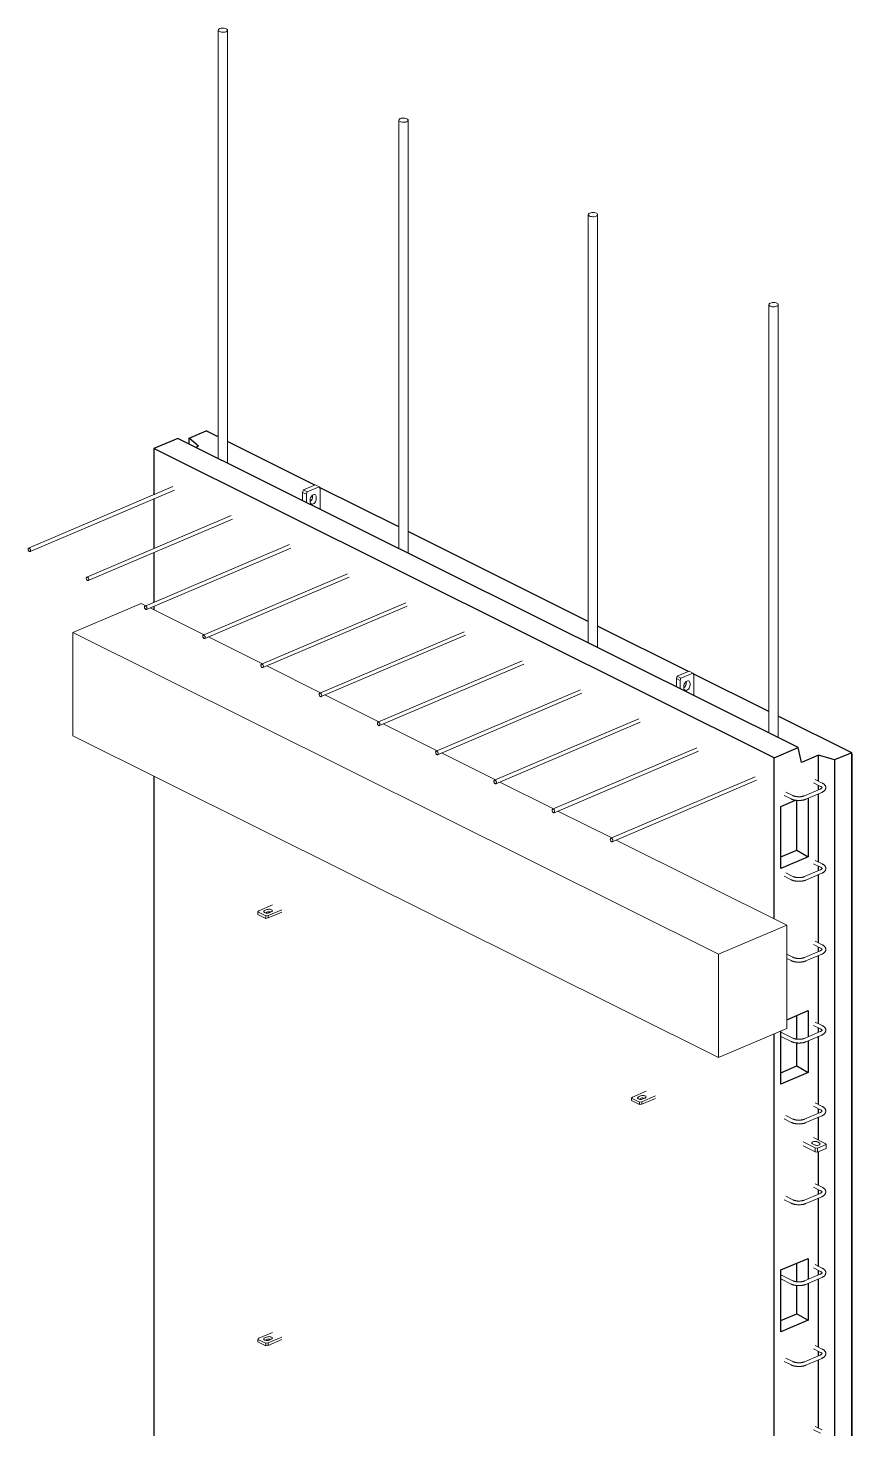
# Model space of a CAD drawing. Header units: millimetres. Extents: x -12496 to 1412, y 1067 to 18539.
# Drawn here: x -4718 to -2948, y 9249 to 12259 of the extents above; entities that cross this region are included whole.
import ezdxf

# ---------------------------------------------------------------- set-up
doc = ezdxf.new("R2010")
doc.units = ezdxf.units.MM
for name, color, linetype, lineweight in [('A-GENM', 13, 'Continuous', 18), ('A-WALL', 113, 'Continuous', 25), ('S-BEAM', 12, 'Continuous', 18), ('S-RBAR', 171, 'Continuous', 18)]:
    doc.layers.add(name, color=color, linetype=linetype, lineweight=lineweight)

# ---------------------------------------------------------------- blocks, each defined once
blk = doc.blocks.new('M_Rectangular Corbel - M_Rectangular Corbel-1562977-3D Ortho')
at = {"layer": 'S-BEAM'}
for p, q in [((1224.1, 10960.1), (1370.9, 11022.7)), ((1381.1, 11017.7), (1370.9, 11022.7)), ((1506.1, 10955.3), (1390.4, 11013)), ((1224.1, 10738.3), (1224.1, 10960.1)), ((1224.1, 10960.1), (2610.7, 10268.8)), ((1631.2, 10892.9), (1515.5, 10950.7)), ((1756.3, 10830.6), (1640.5, 10888.3)), ((1881.4, 10768.2), (1765.6, 10825.9)), ((2006.5, 10705.9), (1890.7, 10763.6)), ((2610.7, 10047), (1224.1, 10738.3)), ((2131.6, 10643.5), (2015.8, 10701.2)), ((2256.6, 10581.1), (2140.9, 10638.8)), ((2381.7, 10518.8), (2266, 10576.5)), ((2757.5, 10331.4), (2391, 10514.1)), ((2757.5, 10331.4), (2610.7, 10268.8)), ((2757.5, 10109.5), (2757.5, 10331.4)), ((2610.7, 10268.8), (2610.7, 10047)), ((2610.7, 10047), (2757.5, 10109.5))]:
    blk.add_line(p, q, dxfattribs=at)
blk = doc.blocks.new('RR spread anchor face based - RR-SA-1_4-160-1726851-3D Ortho')
at = {"layer": 'A-GENM'}
for p, q in [((1623.3, 8472), (1621.3, 8469.5)), ((1621.3, 8469.5), (1638.3, 8461.1)), ((1621.3, 8464.2), (1621.3, 8469.5)), ((1638.3, 8455.8), (1621.3, 8464.2)), ((1652.6, 8484.5), (1623.3, 8472)), ((1636.4, 8472.5), (1640.8, 8474.4)), ((1640.8, 8469.1), (1637.2, 8467.5)), ((1638.3, 8461.1), (1643.6, 8461.8)), ((1638.3, 8455.8), (1638.3, 8461.1)), ((1643.6, 8461.8), (1673, 8474.3)), ((1673, 8469), (1643.6, 8456.5)), ((1643.6, 8461.8), (1643.6, 8456.5)), ((1650.3, 8469.7), (1645.9, 8467.8)), ((1643.6, 8456.5), (1638.3, 8455.8))]:
    blk.add_line(p, q, dxfattribs=at)
for points in [[(1645.9, 8467.8, 0), (1644.4, 8467.3, 0), (1642.7, 8467, 0), (1640.9, 8466.9, 0), (1639.1, 8467.1, 0), (1637.4, 8467.4, 0), (1636, 8468, 0), (1635, 8468.7, 0), (1634.3, 8469.5, 0), (1634.2, 8470.3, 0), (1634.5, 8471.1, 0), (1635.2, 8471.9, 0), (1636.4, 8472.5, 0)], [(1640.8, 8474.4, 0), (1642.3, 8474.9, 0), (1644, 8475.2, 0), (1645.8, 8475.3, 0), (1647.7, 8475.1, 0), (1649.3, 8474.8, 0), (1650.7, 8474.2, 0), (1651.8, 8473.5, 0), (1652.4, 8472.8, 0)], [(1649.3, 8469.5, 0), (1647.7, 8469.8, 0), (1645.8, 8469.9, 0), (1644, 8469.9, 0), (1642.3, 8469.6, 0), (1640.8, 8469.1, 0)], [(1652.6, 8471.9, 0), (1652.3, 8471.1, 0), (1651.5, 8470.3, 0), (1650.3, 8469.7, 0)]]:
    blk.add_polyline3d(points, dxfattribs=at)
blk = doc.blocks.new('RR spread anchor face based - RR-SA-2_5-250-V2-3D Ortho')
at = {"layer": 'A-GENM'}
for p, q in [((2840.3, 9862.4), (2814.8, 9875.1)), ((2792.8, 9865.7), (2818.2, 9853)), ((2818.2, 9844.1), (2792.8, 9856.8)), ((2817, 9859.1), (2812.9, 9861.1)), ((2818.2, 9853), (2823.5, 9852.1)), ((2818.2, 9844.1), (2818.2, 9853)), ((2823.2, 9865.5), (2827.3, 9863.5)), ((2823.5, 9852.1), (2841.8, 9859.9)), ((2823.5, 9852.1), (2823.5, 9843.2)), ((2841.8, 9851.1), (2823.5, 9843.2)), ((2841.8, 9859.9), (2840.3, 9862.4)), ((2841.8, 9859.9), (2841.8, 9851.1)), ((2823.5, 9843.2), (2818.2, 9844.1))]:
    blk.add_line(p, q, dxfattribs=at)
for points in [[(2812.9, 9861.1, 0), (2811.8, 9861.8, 0), (2811.2, 9862.6, 0), (2811, 9863.4, 0), (2811.4, 9864.3, 0), (2812.1, 9865, 0), (2813.3, 9865.7, 0), (2814.8, 9866.2, 0), (2816.5, 9866.4, 0), (2818.3, 9866.5, 0), (2820.1, 9866.4, 0), (2821.8, 9866, 0), (2823.2, 9865.5, 0)], [(2829.1, 9861.1, 0), (2828.8, 9860.3, 0), (2828, 9859.5, 0), (2826.9, 9858.9, 0), (2825.4, 9858.4, 0), (2823.7, 9858.1, 0), (2821.8, 9858, 0), (2820, 9858.2, 0), (2818.4, 9858.5, 0), (2817, 9859.1, 0)], [(2827.3, 9863.5, 0), (2828.3, 9862.8, 0), (2828.9, 9862, 0)]]:
    blk.add_polyline3d(points, dxfattribs=at)
blk = doc.blocks.new('RR spread anchor face based - RR-SA-1_4-160-V3-3D Ortho')
at = {"layer": 'A-GENM'}
for p, q in [((1623.3, 10362.1), (1621.3, 10359.7)), ((1621.3, 10359.7), (1638.3, 10351.3)), ((1621.3, 10354.4), (1621.3, 10359.7)), ((1652.6, 10374.7), (1623.3, 10362.1)), ((1636.4, 10362.7), (1640.8, 10364.6)), ((1640.8, 10359.3), (1637.2, 10357.7)), ((1643.6, 10352), (1673, 10364.5)), ((1673, 10359.2), (1643.6, 10346.7)), ((1650.3, 10359.9), (1645.9, 10358)), ((1638.3, 10345.9), (1621.3, 10354.4)), ((1638.3, 10351.3), (1643.6, 10352)), ((1638.3, 10345.9), (1638.3, 10351.2)), ((1643.6, 10346.7), (1638.3, 10345.9)), ((1643.6, 10352), (1643.6, 10346.7))]:
    blk.add_line(p, q, dxfattribs=at)
for points in [[(1645.9, 10358, 0), (1644.4, 10357.5, 0), (1642.7, 10357.2, 0), (1640.9, 10357.1, 0), (1639.1, 10357.3, 0), (1637.4, 10357.6, 0), (1636, 10358.2, 0), (1635, 10358.9, 0), (1634.3, 10359.6, 0), (1634.2, 10360.5, 0), (1634.5, 10361.3, 0), (1635.2, 10362.1, 0), (1636.4, 10362.7, 0)], [(1640.8, 10364.6, 0), (1642.3, 10365.1, 0), (1644, 10365.4, 0), (1645.8, 10365.5, 0), (1647.7, 10365.3, 0), (1649.3, 10365, 0), (1650.7, 10364.4, 0), (1651.8, 10363.7, 0), (1652.4, 10362.9, 0)], [(1649.3, 10359.6, 0), (1647.7, 10360, 0), (1645.8, 10360.1, 0), (1644, 10360.1, 0), (1642.3, 10359.8, 0), (1640.8, 10359.3, 0)], [(1652.6, 10362.1, 0), (1652.3, 10361.3, 0), (1651.5, 10360.5, 0), (1650.3, 10359.9, 0)]]:
    blk.add_polyline3d(points, dxfattribs=at)
blk = doc.blocks.new('Rebar Bar - Part 769646486-431004-3D Ortho')
at = {"layer": 'S-RBAR'}
for p, q in [((2751.8, 10610.1), (2767, 10602.5)), ((2770.6, 10609.7), (2755.3, 10617.3))]:
    blk.add_line(p, q, dxfattribs=at)
blk = doc.blocks.new('Rebar Bar - Part 2227165887-431004-3D Ortho')
at = {"layer": 'S-RBAR'}
for points in [[(2767, 10602.5, 0), (2767.7, 10602.2, 0), (2768.4, 10601.9, 0), (2769.1, 10601.6, 0), (2769.8, 10601.4, 0), (2770.5, 10601.1, 0), (2771.3, 10600.9, 0), (2772.1, 10600.6, 0), (2772.8, 10600.4, 0), (2773.6, 10600.2, 0), (2774.4, 10600.1, 0), (2775.3, 10599.9, 0), (2776.1, 10599.7, 0), (2776.9, 10599.6, 0), (2777.8, 10599.5, 0), (2778.6, 10599.4, 0), (2779.5, 10599.3, 0), (2780.3, 10599.3, 0), (2781.2, 10599.2, 0), (2782.1, 10599.2, 0), (2783, 10599.2, 0), (2783.8, 10599.2, 0), (2784.7, 10599.2, 0), (2785.6, 10599.2, 0), (2786.4, 10599.2, 0), (2787.3, 10599.3, 0), (2788.2, 10599.4, 0), (2789, 10599.5, 0), (2789.9, 10599.6, 0), (2790.7, 10599.7, 0), (2791.5, 10599.9, 0), (2792.4, 10600, 0), (2793.2, 10600.2, 0), (2794, 10600.4, 0), (2794.7, 10600.6, 0), (2795.5, 10600.8, 0), (2796.3, 10601, 0), (2797, 10601.3, 0), (2797.7, 10601.6, 0), (2798.4, 10601.8, 0), (2798.6, 10601.9, 0)], [(2770.6, 10609.7, 0), (2771, 10609.5, 0), (2771.5, 10609.3, 0), (2772, 10609.1, 0), (2772.5, 10608.9, 0), (2773.1, 10608.7, 0), (2773.6, 10608.5, 0), (2774.2, 10608.3, 0), (2774.8, 10608.2, 0), (2775.4, 10608, 0), (2776.1, 10607.9, 0), (2776.7, 10607.8, 0), (2777.4, 10607.6, 0), (2778.1, 10607.5, 0), (2778.8, 10607.4, 0), (2779.5, 10607.4, 0), (2780.2, 10607.3, 0), (2780.9, 10607.2, 0), (2781.6, 10607.2, 0), (2782.3, 10607.2, 0), (2783, 10607.2, 0), (2783.8, 10607.2, 0), (2784.5, 10607.2, 0)], [(2784.5, 10607.2, 0), (2785.2, 10607.2, 0), (2785.9, 10607.2, 0), (2786.7, 10607.3, 0), (2787.4, 10607.3, 0), (2788.1, 10607.4, 0), (2788.8, 10607.5, 0), (2789.4, 10607.6, 0), (2790.1, 10607.7, 0), (2790.8, 10607.9, 0), (2791.4, 10608, 0), (2792, 10608.1, 0), (2792.6, 10608.3, 0), (2793.2, 10608.5, 0), (2793.8, 10608.6, 0), (2794.3, 10608.8, 0), (2794.9, 10609, 0), (2795.4, 10609.2, 0), (2795.5, 10609.3, 0)]]:
    blk.add_polyline3d(points, dxfattribs=at)
blk = doc.blocks.new('Rebar Bar - Part 3241041724-431004-3D Ortho')
at = {"layer": 'S-RBAR'}
for p, q in [((2829.4, 10623.7), (2795.5, 10609.3)), ((2798.6, 10601.9), (2832.5, 10616.4))]:
    blk.add_line(p, q, dxfattribs=at)
blk = doc.blocks.new('Rebar Bar - Part 2227165887-V5-3D Ortho')
at = {"layer": 'S-RBAR'}
for points in [[(2830.3, 10629.5, 0), (2830.7, 10629.3, 0), (2831.1, 10629.1, 0), (2831.4, 10628.8, 0), (2831.7, 10628.6, 0), (2832, 10628.4, 0), (2832.3, 10628.2, 0), (2832.5, 10628, 0), (2832.7, 10627.8, 0), (2832.9, 10627.6, 0), (2833, 10627.5, 0), (2833.1, 10627.3, 0), (2833.2, 10627.2, 0), (2833.3, 10627.1, 0), (2833.3, 10627, 0), (2833.3, 10626.9, 0), (2833.4, 10626.9, 0), (2833.4, 10626.8, 0), (2833.4, 10626.8, 0), (2833.4, 10626.8, 0), (2833.4, 10626.8, 0), (2833.4, 10626.7, 0), (2833.3, 10626.7, 0), (2833.3, 10626.6, 0), (2833.3, 10626.6, 0), (2833.2, 10626.5, 0), (2833.2, 10626.3, 0), (2833.1, 10626.2, 0), (2832.9, 10626, 0), (2832.8, 10625.9, 0), (2832.6, 10625.7, 0), (2832.4, 10625.5, 0), (2832.1, 10625.3, 0), (2831.8, 10625.1, 0), (2831.5, 10624.8, 0), (2831.2, 10624.6, 0), (2830.8, 10624.4, 0), (2830.4, 10624.2, 0), (2830, 10624, 0), (2829.5, 10623.8, 0), (2829.4, 10623.7, 0)], [(2833.8, 10636.6, 0), (2834.5, 10636.3, 0), (2835.1, 10636, 0), (2835.7, 10635.6, 0), (2836.3, 10635.2, 0), (2836.9, 10634.8, 0), (2837.4, 10634.4, 0), (2837.9, 10633.9, 0), (2838.4, 10633.4, 0), (2838.9, 10632.9, 0), (2839.3, 10632.4, 0), (2839.7, 10631.8, 0), (2840.1, 10631.3, 0), (2840.4, 10630.7, 0), (2840.7, 10630, 0), (2841, 10629.4, 0), (2841.1, 10628.7, 0), (2841.3, 10628, 0), (2841.3, 10627.3, 0), (2841.4, 10626.6, 0), (2841.3, 10625.8, 0), (2841.2, 10625.1, 0), (2841, 10624.5, 0), (2840.8, 10623.8, 0), (2840.5, 10623.1, 0), (2840.2, 10622.5, 0), (2839.8, 10621.9, 0), (2839.5, 10621.4, 0), (2839, 10620.8, 0), (2838.6, 10620.3, 0), (2838.1, 10619.9, 0), (2837.6, 10619.4, 0), (2837, 10619, 0), (2836.5, 10618.5, 0), (2835.9, 10618.2, 0), (2835.3, 10617.8, 0), (2834.7, 10617.4, 0), (2834, 10617.1, 0), (2833.4, 10616.7, 0), (2832.7, 10616.4, 0), (2832.5, 10616.4, 0)]]:
    blk.add_polyline3d(points, dxfattribs=at)
blk = doc.blocks.new('Rebar Bar - Part 1331323198-431004-3D Ortho')
at = {"layer": 'S-RBAR'}
for p, q in [((2815, 10637.1), (2830.3, 10629.5)), ((2833.8, 10636.6), (2818.2, 10644.4))]:
    blk.add_line(p, q, dxfattribs=at)
blk = doc.blocks.new('Rebar Bar - Part 1331323198-V6-3D Ortho')
at = {"layer": 'S-RBAR'}
for p, q in [((2815, 10463.3), (2830.3, 10455.7)), ((2833.8, 10462.9), (2818.6, 10470.5))]:
    blk.add_line(p, q, dxfattribs=at)
blk = doc.blocks.new('Rebar Bar - Part 769646486-V7-3D Ortho')
at = {"layer": 'S-RBAR'}
for p, q in [((2770.6, 10262.2), (2757.5, 10268.7)), ((2757.5, 10259.8), (2767, 10255))]:
    blk.add_line(p, q, dxfattribs=at)
blk = doc.blocks.new('Rebar Bar - Part 769646486-V8-3D Ortho')
at = {"layer": 'S-RBAR'}
for p, q in [((2770.6, 10088.4), (2745, 10101.2)), ((2745, 10092.2), (2767, 10081.3))]:
    blk.add_line(p, q, dxfattribs=at)
blk = doc.blocks.new('RR spread anchor face based - RR-SA-4_0-180-1726831-3D Ortho')
at = {"layer": 'A-GENM'}
for p, q in [((1717.5, 11261.2), (1719.3, 11266.4)), ((1717.5, 11243.7), (1717.5, 11261.2)), ((1725.6, 11257.1), (1717.5, 11261.2)), ((1719.3, 11266.4), (1745, 11277.4)), ((1719.3, 11266.4), (1727.5, 11262.4)), ((1727.5, 11262.4), (1725.6, 11257.1)), ((1753.2, 11273.3), (1727.5, 11262.4)), ((1745, 11277.4), (1753.2, 11273.3)), ((1755, 11269.7), (1753.2, 11273.3)), ((1755, 11225), (1755, 11269.7)), ((1725.6, 11257.1), (1725.6, 11239.7)), ((1733.7, 11241.7), (1733.7, 11245.2)), ((1738.8, 11251.4), (1738.8, 11254.9)), ((1746.9, 11250.9), (1746.9, 11247.3))]:
    blk.add_line(p, q, dxfattribs=at)
for points in [[(1733.7, 11245.2, 0), (1733.9, 11247.4, 0), (1734.6, 11249.6, 0), (1735.7, 11251.7, 0), (1737, 11253.6, 0), (1738.6, 11255, 0), (1740.3, 11256, 0), (1742, 11256.5, 0), (1743.6, 11256.4, 0), (1745, 11255.7, 0), (1746.1, 11254.5, 0), (1746.7, 11252.8, 0), (1746.9, 11250.9, 0)], [(1746.9, 11247.3, 0), (1746.7, 11245.2, 0), (1746.1, 11242.9, 0), (1745, 11240.8, 0), (1743.6, 11239, 0), (1742, 11237.5, 0), (1740.3, 11236.5, 0), (1738.6, 11236.1, 0), (1737, 11236.2, 0), (1735.7, 11236.9, 0), (1734.6, 11238.1, 0), (1733.9, 11239.7, 0), (1733.7, 11241.7, 0)], [(1733.9, 11241.6, 0), (1735.5, 11243.1, 0), (1736.9, 11244.9, 0), (1737.9, 11247, 0), (1738.6, 11249.2, 0), (1738.8, 11251.4, 0)]]:
    blk.add_polyline3d(points, dxfattribs=at)
blk = doc.blocks.new('RR spread anchor face based - RR-SA-4_0-180-V11-3D Ortho')
at = {"layer": 'A-GENM'}
for p, q in [((2522.1, 10866.2), (2547.8, 10877.1)), ((2555.9, 10873.1), (2530.2, 10862.1)), ((2547.8, 10877.1), (2555.9, 10873.1)), ((2557.8, 10869.4), (2555.9, 10873.1)), ((2557.8, 10824.9), (2557.8, 10869.4)), ((2520.3, 10861), (2522.1, 10866.2)), ((2520.3, 10843.5), (2520.3, 10861)), ((2528.4, 10856.9), (2520.3, 10861)), ((2522.1, 10866.2), (2530.2, 10862.1)), ((2530.2, 10862.1), (2528.4, 10856.9)), ((2528.4, 10856.9), (2528.4, 10839.4)), ((2536.5, 10841.4), (2536.5, 10845)), ((2541.6, 10851.1), (2541.6, 10854.7)), ((2549.7, 10850.6), (2549.7, 10847.1))]:
    blk.add_line(p, q, dxfattribs=at)
for points in [[(2536.5, 10845, 0), (2536.7, 10847.1, 0), (2537.4, 10849.4, 0), (2538.4, 10851.5, 0), (2539.8, 10853.3, 0), (2541.4, 10854.8, 0), (2543.1, 10855.8, 0), (2544.8, 10856.2, 0), (2546.4, 10856.1, 0), (2547.8, 10855.4, 0), (2548.8, 10854.2, 0), (2549.5, 10852.6, 0), (2549.7, 10850.6, 0)], [(2549.7, 10847.1, 0), (2549.5, 10844.9, 0), (2548.8, 10842.7, 0), (2547.8, 10840.6, 0), (2546.4, 10838.7, 0), (2544.8, 10837.3, 0), (2543.1, 10836.3, 0), (2541.4, 10835.8, 0), (2539.8, 10835.9, 0), (2538.4, 10836.6, 0), (2537.4, 10837.8, 0), (2536.7, 10839.5, 0), (2536.5, 10841.4, 0)], [(2536.7, 10841.3, 0), (2538.3, 10842.8, 0), (2539.6, 10844.7, 0), (2540.7, 10846.8, 0), (2541.3, 10849, 0), (2541.6, 10851.1, 0)]]:
    blk.add_polyline3d(points, dxfattribs=at)
blk = doc.blocks.new('Rebar Bar - Part 1814174108-431004-3D Ortho')
at = {"layer": 'S-RBAR'}
for p, q in [((1924.1, 12061.1), (1924.1, 11140.7)), ((1944.1, 11130.7), (1944.1, 12061.1))]:
    blk.add_line(p, q, dxfattribs=at)
for points in [[(1941.5, 12064.2, 0), (1939.5, 12065, 0), (1937.1, 12065.5, 0), (1934.5, 12065.7, 0), (1931.9, 12065.6, 0), (1929.5, 12065.1, 0), (1927.4, 12064.5, 0), (1925.7, 12063.5, 0), (1924.6, 12062.4, 0), (1924.2, 12061.2, 0), (1924.4, 12060, 0), (1925.3, 12058.9, 0), (1926.8, 12057.9, 0)], [(1926.8, 12057.9, 0), (1928.8, 12057.2, 0), (1931.2, 12056.7, 0), (1933.8, 12056.5, 0), (1936.4, 12056.6, 0), (1938.8, 12057, 0), (1940.9, 12057.7, 0), (1942.6, 12058.6, 0), (1943.7, 12059.7, 0), (1944.1, 12060.9, 0), (1943.9, 12062.1, 0), (1943, 12063.2, 0), (1941.5, 12064.2, 0)]]:
    blk.add_polyline3d(points, dxfattribs=at)
blk = doc.blocks.new('Rebar Bar - Part 864883769-431004-3D Ortho')
at = {"layer": 'S-RBAR'}
for p, q in [((2689.7, 10650), (2379.7, 10517.9)), ((2382.8, 10510.5), (2692.8, 10642.7))]:
    blk.add_line(p, q, dxfattribs=at)
for points in [[(2384, 10512.9, 0), (2383.9, 10513.8, 0), (2383.6, 10514.8, 0), (2383.2, 10515.8, 0), (2382.6, 10516.6, 0), (2381.9, 10517.3, 0), (2381.2, 10517.8, 0), (2380.5, 10518, 0), (2379.9, 10518, 0), (2379.3, 10517.7, 0), (2378.9, 10517.2, 0), (2378.6, 10516.5, 0), (2378.5, 10515.6, 0)], [(2378.5, 10515.6, 0), (2378.6, 10514.6, 0), (2378.9, 10513.6, 0), (2379.3, 10512.7, 0), (2379.9, 10511.8, 0), (2380.5, 10511.1, 0), (2381.2, 10510.7, 0), (2381.9, 10510.4, 0), (2382.6, 10510.5, 0), (2383.2, 10510.8, 0), (2383.6, 10511.3, 0), (2383.9, 10512, 0), (2384, 10512.9, 0)]]:
    blk.add_polyline3d(points, dxfattribs=at)
blk = doc.blocks.new('Rebar Bar - Part 1026889929-431004-3D Ortho')
at = {"layer": 'S-RBAR'}
for p, q in [((1536.2, 12254.5), (1536.2, 11334.1)), ((1556.2, 11324.1), (1556.2, 12254.5))]:
    blk.add_line(p, q, dxfattribs=at)
for points in [[(1553.5, 12257.6, 0), (1551.5, 12258.4, 0), (1549.1, 12258.9, 0), (1546.6, 12259.1, 0), (1544, 12259, 0), (1541.5, 12258.6, 0), (1539.4, 12257.9, 0), (1537.7, 12257, 0), (1536.6, 12255.9, 0), (1536.2, 12254.7, 0), (1536.4, 12253.5, 0), (1537.3, 12252.4, 0), (1538.8, 12251.4, 0)], [(1538.8, 12251.4, 0), (1540.8, 12250.6, 0), (1543.2, 12250.1, 0), (1545.8, 12249.9, 0), (1548.4, 12250, 0), (1550.8, 12250.4, 0), (1553, 12251.1, 0), (1554.6, 12252, 0), (1555.7, 12253.1, 0), (1556.2, 12254.3, 0), (1555.9, 12255.5, 0), (1555, 12256.7, 0), (1553.5, 12257.6, 0)]]:
    blk.add_polyline3d(points, dxfattribs=at)
blk = doc.blocks.new('Rebar Bar - Part 1026889929-V12-3D Ortho')
at = {"layer": 'S-RBAR'}
for p, q in [((2719.1, 11664.7), (2719.1, 10744.3)), ((2739.1, 10734.7), (2739.1, 11664.7))]:
    blk.add_line(p, q, dxfattribs=at)
for points in [[(2736.4, 11667.8, 0), (2734.4, 11668.6, 0), (2732.1, 11669.1, 0), (2729.5, 11669.3, 0), (2726.9, 11669.2, 0), (2724.5, 11668.8, 0), (2722.3, 11668.1, 0), (2720.6, 11667.2, 0), (2719.6, 11666.1, 0), (2719.1, 11664.9, 0), (2719.4, 11663.7, 0), (2720.3, 11662.6, 0), (2721.8, 11661.6, 0)], [(2721.8, 11661.6, 0), (2723.8, 11660.8, 0), (2726.1, 11660.3, 0), (2728.7, 11660.1, 0), (2731.3, 11660.2, 0), (2733.8, 11660.6, 0), (2735.9, 11661.3, 0), (2737.6, 11662.3, 0), (2738.7, 11663.3, 0), (2739.1, 11664.5, 0), (2738.9, 11665.7, 0), (2738, 11666.9, 0), (2736.4, 11667.8, 0)]]:
    blk.add_polyline3d(points, dxfattribs=at)

msp = doc.modelspace()

# ---------------------------------------------------------------- linework, layer by layer
at = {"layer": 'A-WALL'}
for p, q in [((-4371.84149, 11377.55333), (-4335.13058, 11393.19978)), ((-4309.37316, 11380.34647), (-4335.14253, 11393.19469)), ((-4395.91059, 11377.26274), (-4447.48243, 11355.28245)), ((-4447.48243, 11355.28245), (-4447.48243, 11256.27474)), ((-3115.19484, 10691.02378), (-4447.48243, 11355.28245)), ((-3063.62301, 10713.00407), (-4395.91059, 11377.26274)), ((-4371.84149, 11365.26225), (-4371.84149, 11377.55333)), ((-4352.02914, 11360.88484), (-4371.84149, 11377.55333)), ((-4357.97722, 11358.34973), (-4352.02914, 11360.88484)), ((-4101.77661, 11276.84193), (-4289.3885, 11370.38242)), ((-3921.39744, 11186.90757), (-4091.59523, 11271.76565)), ((-4447.48243, 11247.65931), (-4447.48243, 11140.67086)), ((-3514.41328, 10983.99135), (-3901.41278, 11176.94352)), ((-4447.48243, 11131.98417), (-4447.48243, 11024.91289)), ((-4447.48243, 11016.30903), (-4447.48243, 11009.19191)), ((-3299.0097, 10876.59435), (-3494.42863, 10974.0273)), ((-3126.43756, 10790.55246), (-3288.82832, 10871.51806)), ((-2948.54513, 10701.85795), (-3106.4529, 10780.58841)), ((-3115.19484, 10691.02378), (-3063.62301, 10713.00407)), ((-3115.19484, 10344.93324), (-3115.19484, 10691.02378)), ((-3056.36649, 10681.01636), (-3063.62301, 10713.00407)), ((-3019.74156, 10696.62617), (-3056.36649, 10681.01636)), ((-3019.74156, 10640.60731), (-3019.74156, 10696.62617)), ((-2985.24409, 10686.21659), (-3019.74156, 10696.62617)), ((-2948.53319, 10701.86305), (-2985.24409, 10686.21659)), ((-2947.97921, 10699.48809), (-2948.53349, 10701.84989)), ((-2948.53319, 6215.58119), (-2948.53319, 10701.86305)), ((-2947.97921, 10699.48809), (-2947.97921, 6222.09708)), ((-2985.24409, 10686.21659), (-2985.24409, 6199.93474)), ((-4447.48243, 10651.53213), (-4447.48243, 6833.92011)), ((-3019.74156, 10622.18256), (-3019.74156, 10631.74899)), ((-3100.50972, 10586.35623), (-3069.09771, 10599.74426)), ((-3066.08362, 10492.48666), (-3066.08362, 10599.31918)), ((-3041.76924, 10604.17878), (-3041.76924, 10478.2801)), ((-3019.74156, 10466.8521), (-3019.74156, 10613.63796)), ((-3100.50972, 10453.24448), (-3100.50972, 10586.35623)), ((-3100.50972, 10477.814), (-3066.08362, 10492.48666)), ((-3041.76924, 10478.2801), (-3100.50972, 10453.24448)), ((-3066.08362, 10492.48666), (-3041.76924, 10478.2801)), ((-3019.74156, 10448.42736), (-3019.74156, 10457.99379)), ((-3019.74156, 10293.0969), (-3019.74156, 10439.88276)), ((-3019.74156, 10274.67216), (-3019.74156, 10284.23859)), ((-3019.74156, 10119.3417), (-3019.74156, 10266.12756)), ((-3088.03994, 10127.99835), (-3041.76924, 10147.71926)), ((-3041.76924, 10147.71926), (-3041.76924, 10091.4699)), ((-3066.08362, 10086.13151), (-3066.08362, 10137.3563)), ((-3115.19484, 6169.66143), (-3115.19484, 10097.96768)), ((-3100.50972, 9989.57189), (-3100.50972, 10104.22658)), ((-3019.74156, 10100.91696), (-3019.74156, 10110.48339)), ((-3019.74156, 9945.5865), (-3019.74156, 10092.37236)), ((-3066.08362, 10028.81407), (-3066.08362, 10078.1352)), ((-3041.76924, 10082.91318), (-3041.76924, 10014.60751)), ((-3100.50972, 10014.14142), (-3066.08362, 10028.81407)), ((-3066.08362, 10028.81407), (-3041.76924, 10014.60751)), ((-3041.76924, 10014.60751), (-3100.50972, 9989.57189)), ((-3019.74156, 9927.16176), (-3019.74156, 9936.72819)), ((-3019.74156, 9869.60596), (-3019.74156, 9918.61716)), ((-3019.74156, 9771.8313), (-3019.74156, 9844.23517)), ((-3019.74156, 9753.40656), (-3019.74156, 9762.97299)), ((-3019.74156, 9598.0761), (-3019.74156, 9744.86196)), ((-3100.50972, 9590.23665), (-3041.76924, 9615.27227)), ((-3066.08362, 9564.86591), (-3066.08362, 9604.90931)), ((-3041.76924, 9615.27227), (-3041.76924, 9570.2043)), ((-3100.50972, 9457.12491), (-3100.50972, 9590.23665)), ((-3019.74156, 9579.65136), (-3019.74156, 9589.21779)), ((-3066.08362, 9496.36708), (-3066.08362, 9556.8696)), ((-3041.76924, 9561.64757), (-3041.76924, 9482.16053)), ((-3019.74156, 9424.3209), (-3019.74156, 9571.10676)), ((-3100.50972, 9481.69443), (-3066.08362, 9496.36708)), ((-3066.08362, 9496.36708), (-3041.76924, 9482.16053)), ((-3041.76924, 9482.16053), (-3100.50972, 9457.12491)), ((-3019.74156, 9405.89616), (-3019.74156, 9415.46259)), ((-3019.74156, 9250.5657), (-3019.74156, 9397.35156))]:
    msp.add_line(p, q, dxfattribs=at)

# ---------------------------------------------------------------- block references
at = {"layer": 'A-GENM'}
for name, p in [('RR spread anchor face based - RR-SA-4_0-180-1726831-3D Ortho', (-5845.55238, 0)), ('RR spread anchor face based - RR-SA-4_0-180-V11-3D Ortho', (-5845.55238, 0)), ('RR spread anchor face based - RR-SA-1_4-160-V3-3D Ortho', (-5845.55238, 0)), ('RR spread anchor face based - RR-SA-1_4-160-1726851-3D Ortho', (-5042.78547, 1489.93923)), ('RR spread anchor face based - RR-SA-2_5-250-V2-3D Ortho', (-5845.55238, 0)), ('RR spread anchor face based - RR-SA-1_4-160-1726851-3D Ortho', (-5845.55238, 971.71575))]:
    msp.add_blockref(name, p, dxfattribs=at)
at = {"layer": 'S-BEAM'}
msp.add_blockref('M_Rectangular Corbel - M_Rectangular Corbel-1562977-3D Ortho', (-5845.55238, 0), dxfattribs=at)
at = {"layer": 'S-RBAR'}
for name, p in [('Rebar Bar - Part 1026889929-431004-3D Ortho', (-5845.55238, 0)), ('Rebar Bar - Part 1814174108-431004-3D Ortho', (-5845.55238, 0)), ('Rebar Bar - Part 1814174108-431004-3D Ortho', (-5438.56823, -202.91622)), ('Rebar Bar - Part 1026889929-V12-3D Ortho', (-5845.55238, 0)), ('Rebar Bar - Part 864883769-431004-3D Ortho', (-7096.37525, 623.64158)), ('Rebar Bar - Part 864883769-431004-3D Ortho', (-6971.29296, 561.27743)), ('Rebar Bar - Part 864883769-431004-3D Ortho', (-6846.21068, 498.91327)), ('Rebar Bar - Part 864883769-431004-3D Ortho', (-6721.12839, 436.54911)), ('Rebar Bar - Part 864883769-431004-3D Ortho', (-6596.0461, 374.18495)), ('Rebar Bar - Part 864883769-431004-3D Ortho', (-6470.96382, 311.82079)), ('Rebar Bar - Part 864883769-431004-3D Ortho', (-6345.88153, 249.45663)), ('Rebar Bar - Part 864883769-431004-3D Ortho', (-6220.79924, 187.09248)), ('Rebar Bar - Part 864883769-431004-3D Ortho', (-6095.71696, 124.72832)), ('Rebar Bar - Part 864883769-431004-3D Ortho', (-5970.63467, 62.36416)), ('Rebar Bar - Part 864883769-431004-3D Ortho', (-5845.55238, 0)), ('Rebar Bar - Part 1331323198-431004-3D Ortho', (-5845.55238, 0)), ('Rebar Bar - Part 2227165887-V5-3D Ortho', (-5845.55238, 0)), ('Rebar Bar - Part 769646486-431004-3D Ortho', (-5845.55238, 0)), ('Rebar Bar - Part 2227165887-431004-3D Ortho', (-5845.55238, 0)), ('Rebar Bar - Part 3241041724-431004-3D Ortho', (-5845.55238, 0)), ('Rebar Bar - Part 3241041724-431004-3D Ortho', (-5845.55238, -173.7552)), ('Rebar Bar - Part 1331323198-V6-3D Ortho', (-5845.55238, 0)), ('Rebar Bar - Part 2227165887-V5-3D Ortho', (-5845.55238, -173.7552)), ('Rebar Bar - Part 769646486-431004-3D Ortho', (-5845.55238, -173.7552)), ('Rebar Bar - Part 2227165887-431004-3D Ortho', (-5845.55238, -173.7552)), ('Rebar Bar - Part 1331323198-V6-3D Ortho', (-5845.55238, -173.7552)), ('Rebar Bar - Part 769646486-V7-3D Ortho', (-5845.55238, 0)), ('Rebar Bar - Part 3241041724-431004-3D Ortho', (-5845.55238, -347.5104)), ('Rebar Bar - Part 2227165887-V5-3D Ortho', (-5845.55238, -347.5104)), ('Rebar Bar - Part 2227165887-431004-3D Ortho', (-5845.55238, -347.5104)), ('Rebar Bar - Part 1331323198-V6-3D Ortho', (-5845.55238, -347.5104)), ('Rebar Bar - Part 2227165887-V5-3D Ortho', (-5845.55238, -521.2656)), ('Rebar Bar - Part 769646486-V8-3D Ortho', (-5845.55238, 0)), ('Rebar Bar - Part 2227165887-431004-3D Ortho', (-5845.55238, -521.2656)), ('Rebar Bar - Part 3241041724-431004-3D Ortho', (-5845.55238, -521.2656)), ('Rebar Bar - Part 1331323198-V6-3D Ortho', (-5845.55238, -521.2656)), ('Rebar Bar - Part 2227165887-V5-3D Ortho', (-5845.55238, -695.0208)), ('Rebar Bar - Part 769646486-431004-3D Ortho', (-5845.55238, -695.0208)), ('Rebar Bar - Part 2227165887-431004-3D Ortho', (-5845.55238, -695.0208)), ('Rebar Bar - Part 3241041724-431004-3D Ortho', (-5845.55238, -695.0208)), ('Rebar Bar - Part 3241041724-431004-3D Ortho', (-5845.55238, -868.776)), ('Rebar Bar - Part 1331323198-V6-3D Ortho', (-5845.55238, -695.0208)), ('Rebar Bar - Part 2227165887-V5-3D Ortho', (-5845.55238, -868.776)), ('Rebar Bar - Part 769646486-431004-3D Ortho', (-5845.55238, -868.776)), ('Rebar Bar - Part 2227165887-431004-3D Ortho', (-5845.55238, -868.776)), ('Rebar Bar - Part 769646486-V8-3D Ortho', (-5845.55238, -521.2656)), ('Rebar Bar - Part 3241041724-431004-3D Ortho', (-5845.55238, -1042.5312)), ('Rebar Bar - Part 1331323198-V6-3D Ortho', (-5845.55238, -868.776)), ('Rebar Bar - Part 2227165887-V5-3D Ortho', (-5845.55238, -1042.5312)), ('Rebar Bar - Part 2227165887-431004-3D Ortho', (-5845.55238, -1042.5312)), ('Rebar Bar - Part 1331323198-V6-3D Ortho', (-5845.55238, -1042.5312)), ('Rebar Bar - Part 769646486-431004-3D Ortho', (-5845.55238, -1216.2864)), ('Rebar Bar - Part 2227165887-431004-3D Ortho', (-5845.55238, -1216.2864)), ('Rebar Bar - Part 3241041724-431004-3D Ortho', (-5845.55238, -1216.2864)), ('Rebar Bar - Part 2227165887-V5-3D Ortho', (-5845.55238, -1216.2864)), ('Rebar Bar - Part 1331323198-V6-3D Ortho', (-5845.55238, -1216.2864))]:
    msp.add_blockref(name, p, dxfattribs=at)

doc.saveas('drawing.dxf')
